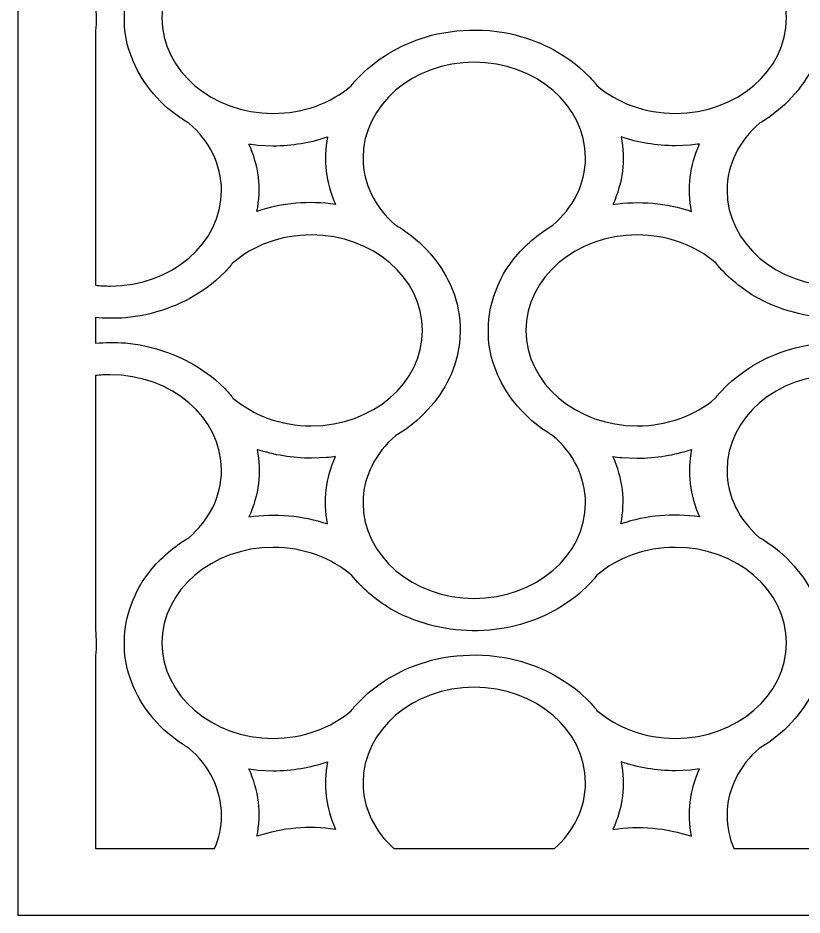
# Model space of a CAD drawing. Header units: centimetres. Extents: x -23.52 to -15.08, y -9 to -4.11.
# Drawn here: x -23.517 to -21.38, y -9 to -6.555 of the extents above; entities that cross this region are included whole.
import ezdxf

# ---------------------------------------------------------------- set-up
doc = ezdxf.new("R2010")
doc.units = ezdxf.units.CM
doc.header["$MEASUREMENT"] = 0
doc.layers.add('layer 1', color=7, linetype='Continuous')

msp = doc.modelspace()

# ---------------------------------------------------------------- linework, layer by layer
at = {"layer": 'layer 1', "color": 250}
for points, knots in [([(-15.07754, -4.1107), (-15.07754, -4.1107), (-15.07754, -9.00021), (-15.07754, -9.00021), (-15.07754, -9.00021), (-15.07754, -9.00021), (-23.51665, -9.00021), (-23.51665, -9.00021), (-23.51665, -9.00021), (-23.51665, -9.00021), (-23.51665, -4.1107), (-23.51665, -4.1107), (-23.51665, -4.1107), (-23.51665, -4.1107), (-15.07754, -4.1107), (-15.07754, -4.1107)], [0, 0, 0, 0, 0.2, 0.2, 0.2, 0.2, 0.4, 0.4, 0.4, 0.4, 0.6, 0.6, 0.6, 0.6, 1, 1, 1, 1]), ([(-23.30567, -6.5942), (-23.30567, -6.5942), (-23.30509, -6.59096), (-23.30509, -6.59096), (-23.30509, -6.59096), (-23.30291, -6.5664), (-23.30304, -6.54356), (-23.30567, -6.52065), (-23.30567, -6.52065), (-23.30567, -6.52065), (-23.30567, -5.82721), (-23.30567, -5.82721), (-23.30567, -5.82721), (-23.2924, -5.82567), (-23.27885, -5.82486), (-23.2651, -5.82486), (-23.2651, -5.82486), (-23.09814, -5.82486), (-22.96195, -5.94176), (-22.96195, -6.08508), (-22.96195, -6.08508), (-22.96195, -6.15678), (-22.99609, -6.22189), (-23.05107, -6.26903), (-23.05107, -6.26903), (-23.09203, -6.29329), (-23.12637, -6.32301), (-23.15763, -6.36063), (-23.15763, -6.36063), (-23.15763, -6.36063), (-23.17798, -6.38934), (-23.17798, -6.38934), (-23.17798, -6.38934), (-23.21725, -6.45499), (-23.23163, -6.51742), (-23.22511, -6.59098), (-23.22511, -6.59098), (-23.22511, -6.59098), (-23.21892, -6.62558), (-23.21892, -6.62558), (-23.21892, -6.62558), (-23.20005, -6.69541), (-23.16565, -6.74999), (-23.10809, -6.80179), (-23.10809, -6.80179), (-23.10809, -6.80179), (-23.0793, -6.82426), (-23.0793, -6.82426), (-23.0793, -6.82426), (-23.06977, -6.83069), (-23.06023, -6.83672), (-23.05061, -6.84232), (-23.05061, -6.84232), (-22.99589, -6.88943), (-22.96195, -6.95433), (-22.96195, -7.02584), (-22.96195, -7.02584), (-22.96195, -7.16915), (-23.09814, -7.28605), (-23.2651, -7.28605), (-23.2651, -7.28605), (-23.27885, -7.28605), (-23.2924, -7.28524), (-23.30567, -7.2837), (-23.30567, -7.2837), (-23.30567, -7.2837), (-23.30567, -6.5942), (-23.30567, -6.5942)], [0, 0, 0, 0, 0.0555556, 0.0555556, 0.0555556, 0.0555556, 0.1111111, 0.1111111, 0.1111111, 0.1111111, 0.1666667, 0.1666667, 0.1666667, 0.1666667, 0.2222222, 0.2222222, 0.2222222, 0.2222222, 0.2777778, 0.2777778, 0.2777778, 0.2777778, 0.3333333, 0.3333333, 0.3333333, 0.3333333, 0.3888889, 0.3888889, 0.3888889, 0.3888889, 0.4444444, 0.4444444, 0.4444444, 0.4444444, 0.5, 0.5, 0.5, 0.5, 0.5555556, 0.5555556, 0.5555556, 0.5555556, 0.6111111, 0.6111111, 0.6111111, 0.6111111, 0.6666667, 0.6666667, 0.6666667, 0.6666667, 0.7222222, 0.7222222, 0.7222222, 0.7222222, 0.7777778, 0.7777778, 0.7777778, 0.7777778, 0.8333333, 0.8333333, 0.8333333, 0.8333333, 0.8888889, 0.8888889, 0.8888889, 0.8888889, 1, 1, 1, 1]), ([(-21.58425, -7.02584), (-21.58425, -6.95439), (-21.55041, -6.88953), (-21.49577, -6.84243), (-21.49577, -6.84243), (-21.48609, -6.83679), (-21.47646, -6.83072), (-21.46687, -6.82425), (-21.46687, -6.82425), (-21.46687, -6.82425), (-21.4381, -6.80178), (-21.4381, -6.80178), (-21.4381, -6.80178), (-21.38052, -6.75001), (-21.34608, -6.69537), (-21.32728, -6.62557), (-21.32728, -6.62557), (-21.32728, -6.62557), (-21.32109, -6.59096), (-21.32109, -6.59096), (-21.32109, -6.59096), (-21.31727, -6.54807), (-21.32051, -6.51042), (-21.33183, -6.46847), (-21.33183, -6.46847), (-21.35462, -6.39985), (-21.39198, -6.34688), (-21.45217, -6.29762), (-21.45217, -6.29762), (-21.45217, -6.29762), (-21.4822, -6.27633), (-21.4822, -6.27633), (-21.4822, -6.27633), (-21.48697, -6.27341), (-21.49174, -6.27061), (-21.4965, -6.26789), (-21.4965, -6.26789), (-21.55071, -6.22084), (-21.58425, -6.15621), (-21.58425, -6.08508), (-21.58425, -6.08508), (-21.58425, -5.94176), (-21.44807, -5.82486), (-21.28109, -5.82486), (-21.28109, -5.82486), (-21.11413, -5.82486), (-20.97795, -5.94176), (-20.97795, -6.08508), (-20.97795, -6.08508), (-20.97795, -6.15678), (-21.01208, -6.22189), (-21.06706, -6.26903), (-21.06706, -6.26903), (-21.10802, -6.29329), (-21.14236, -6.32301), (-21.17363, -6.36063), (-21.17363, -6.36063), (-21.17363, -6.36063), (-21.19397, -6.38934), (-21.19397, -6.38934), (-21.19397, -6.38934), (-21.23324, -6.45499), (-21.24763, -6.51742), (-21.2411, -6.59098), (-21.2411, -6.59098), (-21.2411, -6.59098), (-21.23492, -6.62558), (-21.23492, -6.62558), (-21.23492, -6.62558), (-21.21605, -6.69541), (-21.18164, -6.74999), (-21.12408, -6.80179), (-21.12408, -6.80179), (-21.12408, -6.80179), (-21.09529, -6.82426), (-21.09529, -6.82426), (-21.09529, -6.82426), (-21.08576, -6.83069), (-21.07622, -6.83672), (-21.0666, -6.84232), (-21.0666, -6.84232), (-21.01188, -6.88943), (-20.97795, -6.95433), (-20.97795, -7.02584), (-20.97795, -7.02584), (-20.97795, -7.16915), (-21.11413, -7.28605), (-21.28109, -7.28605), (-21.28109, -7.28605), (-21.44807, -7.28605), (-21.58425, -7.16915), (-21.58425, -7.02584)], [0, 0, 0, 0, 0.0416667, 0.0416667, 0.0416667, 0.0416667, 0.0833333, 0.0833333, 0.0833333, 0.0833333, 0.125, 0.125, 0.125, 0.125, 0.1666667, 0.1666667, 0.1666667, 0.1666667, 0.2083333, 0.2083333, 0.2083333, 0.2083333, 0.25, 0.25, 0.25, 0.25, 0.2916667, 0.2916667, 0.2916667, 0.2916667, 0.3333333, 0.3333333, 0.3333333, 0.3333333, 0.375, 0.375, 0.375, 0.375, 0.4166667, 0.4166667, 0.4166667, 0.4166667, 0.4583333, 0.4583333, 0.4583333, 0.4583333, 0.5, 0.5, 0.5, 0.5, 0.5416667, 0.5416667, 0.5416667, 0.5416667, 0.5833333, 0.5833333, 0.5833333, 0.5833333, 0.625, 0.625, 0.625, 0.625, 0.6666667, 0.6666667, 0.6666667, 0.6666667, 0.7083333, 0.7083333, 0.7083333, 0.7083333, 0.75, 0.75, 0.75, 0.75, 0.7916667, 0.7916667, 0.7916667, 0.7916667, 0.8333333, 0.8333333, 0.8333333, 0.8333333, 0.875, 0.875, 0.875, 0.875, 0.9166667, 0.9166667, 0.9166667, 0.9166667, 1, 1, 1, 1]), ([(-21.72509, -6.81567), (-21.80834, -6.81567), (-21.8839, -6.78662), (-21.93877, -6.73972), (-21.93877, -6.73972), (-21.94534, -6.73141), (-21.95241, -6.72315), (-21.95996, -6.71491), (-21.95996, -6.71491), (-21.95996, -6.71491), (-21.98613, -6.69022), (-21.98613, -6.69022), (-21.98613, -6.69022), (-22.04644, -6.64079), (-22.1101, -6.61123), (-22.19141, -6.59509), (-22.19141, -6.59509), (-22.19141, -6.59509), (-22.23174, -6.58978), (-22.23174, -6.58978), (-22.23174, -6.58978), (-22.28171, -6.5865), (-22.32557, -6.58928), (-22.37444, -6.599), (-22.37444, -6.599), (-22.45439, -6.61856), (-22.51609, -6.65063), (-22.57349, -6.70229), (-22.57349, -6.70229), (-22.57349, -6.70229), (-22.59829, -6.72807), (-22.59829, -6.72807), (-22.59829, -6.72807), (-22.60169, -6.73217), (-22.60496, -6.73626), (-22.60812, -6.74034), (-22.60812, -6.74034), (-22.66294, -6.78688), (-22.73823, -6.81567), (-22.8211, -6.81567), (-22.8211, -6.81567), (-22.98808, -6.81567), (-23.12426, -6.69877), (-23.12426, -6.55545), (-23.12426, -6.55545), (-23.12426, -6.41214), (-22.98808, -6.29524), (-22.8211, -6.29524), (-22.8211, -6.29524), (-22.73757, -6.29524), (-22.66172, -6.32454), (-22.6068, -6.37173), (-22.6068, -6.37173), (-22.57853, -6.40689), (-22.5439, -6.43637), (-22.50007, -6.4632), (-22.50007, -6.4632), (-22.50007, -6.4632), (-22.46663, -6.48067), (-22.46663, -6.48067), (-22.46663, -6.48067), (-22.39014, -6.51438), (-22.31741, -6.52672), (-22.23172, -6.52112), (-22.23172, -6.52112), (-22.23172, -6.52112), (-22.19141, -6.51581), (-22.19141, -6.51581), (-22.19141, -6.51581), (-22.11005, -6.49961), (-22.04646, -6.47008), (-21.98612, -6.42068), (-21.98612, -6.42068), (-21.98612, -6.42068), (-21.95994, -6.39597), (-21.95994, -6.39597), (-21.95994, -6.39597), (-21.95244, -6.38778), (-21.94542, -6.3796), (-21.93889, -6.37134), (-21.93889, -6.37134), (-21.88401, -6.32437), (-21.8084, -6.29524), (-21.72509, -6.29524), (-21.72509, -6.29524), (-21.55813, -6.29524), (-21.42194, -6.41214), (-21.42194, -6.55545), (-21.42194, -6.55545), (-21.42194, -6.69877), (-21.55813, -6.81567), (-21.72509, -6.81567)], [0, 0, 0, 0, 0.0416667, 0.0416667, 0.0416667, 0.0416667, 0.0833333, 0.0833333, 0.0833333, 0.0833333, 0.125, 0.125, 0.125, 0.125, 0.1666667, 0.1666667, 0.1666667, 0.1666667, 0.2083333, 0.2083333, 0.2083333, 0.2083333, 0.25, 0.25, 0.25, 0.25, 0.2916667, 0.2916667, 0.2916667, 0.2916667, 0.3333333, 0.3333333, 0.3333333, 0.3333333, 0.375, 0.375, 0.375, 0.375, 0.4166667, 0.4166667, 0.4166667, 0.4166667, 0.4583333, 0.4583333, 0.4583333, 0.4583333, 0.5, 0.5, 0.5, 0.5, 0.5416667, 0.5416667, 0.5416667, 0.5416667, 0.5833333, 0.5833333, 0.5833333, 0.5833333, 0.625, 0.625, 0.625, 0.625, 0.6666667, 0.6666667, 0.6666667, 0.6666667, 0.7083333, 0.7083333, 0.7083333, 0.7083333, 0.75, 0.75, 0.75, 0.75, 0.7916667, 0.7916667, 0.7916667, 0.7916667, 0.8333333, 0.8333333, 0.8333333, 0.8333333, 0.875, 0.875, 0.875, 0.875, 0.9166667, 0.9166667, 0.9166667, 0.9166667, 1, 1, 1, 1]), ([(-22.57624, -7.87733), (-22.57624, -7.80587), (-22.5424, -7.74101), (-22.48776, -7.69391), (-22.48776, -7.69391), (-22.47808, -7.68828), (-22.46846, -7.68221), (-22.45886, -7.67573), (-22.45886, -7.67573), (-22.45886, -7.67573), (-22.43009, -7.65326), (-22.43009, -7.65326), (-22.43009, -7.65326), (-22.37251, -7.6015), (-22.33807, -7.54685), (-22.31927, -7.47706), (-22.31927, -7.47706), (-22.31927, -7.47706), (-22.31308, -7.44244), (-22.31308, -7.44244), (-22.31308, -7.44244), (-22.30926, -7.39955), (-22.3125, -7.36191), (-22.32382, -7.31996), (-22.32382, -7.31996), (-22.34661, -7.25133), (-22.38397, -7.19837), (-22.44416, -7.1491), (-22.44416, -7.1491), (-22.44416, -7.1491), (-22.47419, -7.12782), (-22.47419, -7.12782), (-22.47419, -7.12782), (-22.47897, -7.1249), (-22.48373, -7.12209), (-22.48849, -7.11938), (-22.48849, -7.11938), (-22.54271, -7.07233), (-22.57624, -7.0077), (-22.57624, -6.93656), (-22.57624, -6.93656), (-22.57624, -6.79324), (-22.44006, -6.67635), (-22.27309, -6.67635), (-22.27309, -6.67635), (-22.10613, -6.67635), (-21.96994, -6.79324), (-21.96994, -6.93656), (-21.96994, -6.93656), (-21.96994, -7.00827), (-22.00407, -7.07337), (-22.05905, -7.12051), (-22.05905, -7.12051), (-22.10001, -7.14478), (-22.13436, -7.1745), (-22.16562, -7.21212), (-22.16562, -7.21212), (-22.16562, -7.21212), (-22.18596, -7.24083), (-22.18596, -7.24083), (-22.18596, -7.24083), (-22.22524, -7.30648), (-22.23962, -7.36891), (-22.23309, -7.44246), (-22.23309, -7.44246), (-22.23309, -7.44246), (-22.22691, -7.47706), (-22.22691, -7.47706), (-22.22691, -7.47706), (-22.20804, -7.54689), (-22.17363, -7.60148), (-22.11607, -7.65327), (-22.11607, -7.65327), (-22.11607, -7.65327), (-22.08729, -7.67574), (-22.08729, -7.67574), (-22.08729, -7.67574), (-22.07775, -7.68218), (-22.06821, -7.68821), (-22.05859, -7.69381), (-22.05859, -7.69381), (-22.00388, -7.74092), (-21.96994, -7.80582), (-21.96994, -7.87733), (-21.96994, -7.87733), (-21.96994, -8.02064), (-22.10613, -8.13753), (-22.27309, -8.13753), (-22.27309, -8.13753), (-22.44006, -8.13753), (-22.57624, -8.02064), (-22.57624, -7.87733)], [0, 0, 0, 0, 0.0416667, 0.0416667, 0.0416667, 0.0416667, 0.0833333, 0.0833333, 0.0833333, 0.0833333, 0.125, 0.125, 0.125, 0.125, 0.1666667, 0.1666667, 0.1666667, 0.1666667, 0.2083333, 0.2083333, 0.2083333, 0.2083333, 0.25, 0.25, 0.25, 0.25, 0.2916667, 0.2916667, 0.2916667, 0.2916667, 0.3333333, 0.3333333, 0.3333333, 0.3333333, 0.375, 0.375, 0.375, 0.375, 0.4166667, 0.4166667, 0.4166667, 0.4166667, 0.4583333, 0.4583333, 0.4583333, 0.4583333, 0.5, 0.5, 0.5, 0.5, 0.5416667, 0.5416667, 0.5416667, 0.5416667, 0.5833333, 0.5833333, 0.5833333, 0.5833333, 0.625, 0.625, 0.625, 0.625, 0.6666667, 0.6666667, 0.6666667, 0.6666667, 0.7083333, 0.7083333, 0.7083333, 0.7083333, 0.75, 0.75, 0.75, 0.75, 0.7916667, 0.7916667, 0.7916667, 0.7916667, 0.8333333, 0.8333333, 0.8333333, 0.8333333, 0.875, 0.875, 0.875, 0.875, 0.9166667, 0.9166667, 0.9166667, 0.9166667, 1, 1, 1, 1]), ([(-22.88724, -6.89898), (-22.86016, -6.95784), (-22.85301, -7.01981), (-22.86522, -7.08269), (-22.86522, -7.08269), (-22.79607, -7.05931), (-22.72406, -7.05317), (-22.65094, -7.06364), (-22.65094, -7.06364), (-22.67812, -7.0045), (-22.68527, -6.94255), (-22.67306, -6.8797), (-22.67306, -6.8797), (-22.71939, -6.89533), (-22.76909, -6.90345), (-22.82182, -6.90397), (-22.82182, -6.90397), (-22.82182, -6.90397), (-22.86251, -6.9022), (-22.86251, -6.9022), (-22.86251, -6.9022), (-22.87092, -6.90128), (-22.87914, -6.9002), (-22.88724, -6.89898)], [0, 0, 0, 0, 0.1428571, 0.1428571, 0.1428571, 0.1428571, 0.2857143, 0.2857143, 0.2857143, 0.2857143, 0.4285714, 0.4285714, 0.4285714, 0.4285714, 0.5714286, 0.5714286, 0.5714286, 0.5714286, 0.7142857, 0.7142857, 0.7142857, 0.7142857, 1, 1, 1, 1]), ([(-21.65898, -6.89898), (-21.68605, -6.95784), (-21.6932, -7.01981), (-21.68099, -7.08269), (-21.68099, -7.08269), (-21.75014, -7.05931), (-21.82216, -7.05317), (-21.89527, -7.06364), (-21.89527, -7.06364), (-21.86809, -7.0045), (-21.86094, -6.94255), (-21.87316, -6.8797), (-21.87316, -6.8797), (-21.82682, -6.89533), (-21.77712, -6.90345), (-21.72439, -6.90397), (-21.72439, -6.90397), (-21.72439, -6.90397), (-21.68371, -6.9022), (-21.68371, -6.9022), (-21.68371, -6.9022), (-21.6753, -6.90128), (-21.66707, -6.9002), (-21.65898, -6.89898)], [0, 0, 0, 0, 0.1428571, 0.1428571, 0.1428571, 0.1428571, 0.2857143, 0.2857143, 0.2857143, 0.2857143, 0.4285714, 0.4285714, 0.4285714, 0.4285714, 0.5714286, 0.5714286, 0.5714286, 0.5714286, 0.7142857, 0.7142857, 0.7142857, 0.7142857, 1, 1, 1, 1]), ([(-22.71711, -7.66715), (-22.80035, -7.66715), (-22.87592, -7.6381), (-22.93079, -7.5912), (-22.93079, -7.5912), (-22.93735, -7.58289), (-22.94442, -7.57463), (-22.95197, -7.56639), (-22.95197, -7.56639), (-22.95197, -7.56639), (-22.97815, -7.5417), (-22.97815, -7.5417), (-22.97815, -7.5417), (-23.03846, -7.49228), (-23.10212, -7.46271), (-23.18343, -7.44658), (-23.18343, -7.44658), (-23.18343, -7.44658), (-23.22376, -7.44126), (-23.22376, -7.44126), (-23.22376, -7.44126), (-23.25237, -7.43938), (-23.27898, -7.4395), (-23.30567, -7.44176), (-23.30567, -7.44176), (-23.30567, -7.44176), (-23.30567, -7.3721), (-23.30567, -7.3721), (-23.30567, -7.3721), (-23.27938, -7.37435), (-23.25228, -7.37447), (-23.22373, -7.37261), (-23.22373, -7.37261), (-23.22373, -7.37261), (-23.18342, -7.3673), (-23.18342, -7.3673), (-23.18342, -7.3673), (-23.10207, -7.3511), (-23.03847, -7.32157), (-22.97814, -7.27216), (-22.97814, -7.27216), (-22.97814, -7.27216), (-22.95196, -7.24745), (-22.95196, -7.24745), (-22.95196, -7.24745), (-22.94446, -7.23927), (-22.93744, -7.23108), (-22.93091, -7.22282), (-22.93091, -7.22282), (-22.87603, -7.17586), (-22.80041, -7.14673), (-22.71711, -7.14673), (-22.71711, -7.14673), (-22.55015, -7.14673), (-22.41396, -7.26363), (-22.41396, -7.40694), (-22.41396, -7.40694), (-22.41396, -7.55025), (-22.55015, -7.66715), (-22.71711, -7.66715)], [0, 0, 0, 0, 0.0625, 0.0625, 0.0625, 0.0625, 0.125, 0.125, 0.125, 0.125, 0.1875, 0.1875, 0.1875, 0.1875, 0.25, 0.25, 0.25, 0.25, 0.3125, 0.3125, 0.3125, 0.3125, 0.375, 0.375, 0.375, 0.375, 0.4375, 0.4375, 0.4375, 0.4375, 0.5, 0.5, 0.5, 0.5, 0.5625, 0.5625, 0.5625, 0.5625, 0.625, 0.625, 0.625, 0.625, 0.6875, 0.6875, 0.6875, 0.6875, 0.75, 0.75, 0.75, 0.75, 0.8125, 0.8125, 0.8125, 0.8125, 0.875, 0.875, 0.875, 0.875, 1, 1, 1, 1]), ([(-20.7331, -7.66715), (-20.81634, -7.66715), (-20.89191, -7.6381), (-20.94678, -7.5912), (-20.94678, -7.5912), (-20.95334, -7.58289), (-20.96041, -7.57463), (-20.96796, -7.56639), (-20.96796, -7.56639), (-20.96796, -7.56639), (-20.99414, -7.5417), (-20.99414, -7.5417), (-20.99414, -7.5417), (-21.05445, -7.49228), (-21.11811, -7.46271), (-21.19942, -7.44658), (-21.19942, -7.44658), (-21.19942, -7.44658), (-21.23975, -7.44126), (-21.23975, -7.44126), (-21.23975, -7.44126), (-21.28972, -7.43798), (-21.33357, -7.44077), (-21.38245, -7.45049), (-21.38245, -7.45049), (-21.4624, -7.47004), (-21.5241, -7.50211), (-21.5815, -7.55378), (-21.5815, -7.55378), (-21.5815, -7.55378), (-21.60629, -7.57955), (-21.60629, -7.57955), (-21.60629, -7.57955), (-21.6097, -7.58365), (-21.61297, -7.58774), (-21.61613, -7.59183), (-21.61613, -7.59183), (-21.67094, -7.63836), (-21.74624, -7.66715), (-21.82911, -7.66715), (-21.82911, -7.66715), (-21.99608, -7.66715), (-22.13227, -7.55025), (-22.13227, -7.40694), (-22.13227, -7.40694), (-22.13227, -7.26363), (-21.99608, -7.14673), (-21.82911, -7.14673), (-21.82911, -7.14673), (-21.74558, -7.14673), (-21.66973, -7.17603), (-21.61481, -7.22322), (-21.61481, -7.22322), (-21.58654, -7.25838), (-21.55191, -7.28786), (-21.50808, -7.31469), (-21.50808, -7.31469), (-21.50808, -7.31469), (-21.47464, -7.33215), (-21.47464, -7.33215), (-21.47464, -7.33215), (-21.39815, -7.36586), (-21.32542, -7.37821), (-21.23973, -7.37261), (-21.23973, -7.37261), (-21.23973, -7.37261), (-21.19942, -7.3673), (-21.19942, -7.3673), (-21.19942, -7.3673), (-21.11806, -7.3511), (-21.05447, -7.32157), (-20.99413, -7.27216), (-20.99413, -7.27216), (-20.99413, -7.27216), (-20.96795, -7.24745), (-20.96795, -7.24745), (-20.96795, -7.24745), (-20.96045, -7.23927), (-20.95343, -7.23108), (-20.9469, -7.22282), (-20.9469, -7.22282), (-20.89202, -7.17586), (-20.81641, -7.14673), (-20.7331, -7.14673), (-20.7331, -7.14673), (-20.56614, -7.14673), (-20.42995, -7.26363), (-20.42995, -7.40694), (-20.42995, -7.40694), (-20.42995, -7.55025), (-20.56614, -7.66715), (-20.7331, -7.66715)], [0, 0, 0, 0, 0.0416667, 0.0416667, 0.0416667, 0.0416667, 0.0833333, 0.0833333, 0.0833333, 0.0833333, 0.125, 0.125, 0.125, 0.125, 0.1666667, 0.1666667, 0.1666667, 0.1666667, 0.2083333, 0.2083333, 0.2083333, 0.2083333, 0.25, 0.25, 0.25, 0.25, 0.2916667, 0.2916667, 0.2916667, 0.2916667, 0.3333333, 0.3333333, 0.3333333, 0.3333333, 0.375, 0.375, 0.375, 0.375, 0.4166667, 0.4166667, 0.4166667, 0.4166667, 0.4583333, 0.4583333, 0.4583333, 0.4583333, 0.5, 0.5, 0.5, 0.5, 0.5416667, 0.5416667, 0.5416667, 0.5416667, 0.5833333, 0.5833333, 0.5833333, 0.5833333, 0.625, 0.625, 0.625, 0.625, 0.6666667, 0.6666667, 0.6666667, 0.6666667, 0.7083333, 0.7083333, 0.7083333, 0.7083333, 0.75, 0.75, 0.75, 0.75, 0.7916667, 0.7916667, 0.7916667, 0.7916667, 0.8333333, 0.8333333, 0.8333333, 0.8333333, 0.875, 0.875, 0.875, 0.875, 0.9166667, 0.9166667, 0.9166667, 0.9166667, 1, 1, 1, 1]), ([(-23.30567, -8.29717), (-23.30567, -8.29717), (-23.30509, -8.29393), (-23.30509, -8.29393), (-23.30509, -8.29393), (-23.30291, -8.26937), (-23.30304, -8.24653), (-23.30567, -8.22362), (-23.30567, -8.22362), (-23.30567, -8.22362), (-23.30567, -7.53018), (-23.30567, -7.53018), (-23.30567, -7.53018), (-23.2924, -7.52864), (-23.27885, -7.52783), (-23.2651, -7.52783), (-23.2651, -7.52783), (-23.09814, -7.52783), (-22.96195, -7.64473), (-22.96195, -7.78805), (-22.96195, -7.78805), (-22.96195, -7.85975), (-22.99609, -7.92486), (-23.05107, -7.972), (-23.05107, -7.972), (-23.09203, -7.99627), (-23.12637, -8.02598), (-23.15763, -8.06361), (-23.15763, -8.06361), (-23.15763, -8.06361), (-23.17798, -8.09231), (-23.17798, -8.09231), (-23.17798, -8.09231), (-23.21725, -8.15797), (-23.23163, -8.22039), (-23.22511, -8.29395), (-23.22511, -8.29395), (-23.22511, -8.29395), (-23.21892, -8.32855), (-23.21892, -8.32855), (-23.21892, -8.32855), (-23.20005, -8.39838), (-23.16565, -8.45297), (-23.10809, -8.50476), (-23.10809, -8.50476), (-23.10809, -8.50476), (-23.0793, -8.52723), (-23.0793, -8.52723), (-23.0793, -8.52723), (-23.06977, -8.53366), (-23.06023, -8.53969), (-23.05061, -8.54529), (-23.05061, -8.54529), (-22.99589, -8.5924), (-22.96195, -8.65731), (-22.96195, -8.72881), (-22.96195, -8.72881), (-22.96195, -8.76054), (-22.96864, -8.79096), (-22.98084, -8.81911), (-22.98084, -8.81911), (-22.98084, -8.81911), (-23.30567, -8.81911), (-23.30567, -8.81911), (-23.30567, -8.81911), (-23.30567, -8.81911), (-23.30567, -8.29717), (-23.30567, -8.29717)], [0, 0, 0, 0, 0.0555556, 0.0555556, 0.0555556, 0.0555556, 0.1111111, 0.1111111, 0.1111111, 0.1111111, 0.1666667, 0.1666667, 0.1666667, 0.1666667, 0.2222222, 0.2222222, 0.2222222, 0.2222222, 0.2777778, 0.2777778, 0.2777778, 0.2777778, 0.3333333, 0.3333333, 0.3333333, 0.3333333, 0.3888889, 0.3888889, 0.3888889, 0.3888889, 0.4444444, 0.4444444, 0.4444444, 0.4444444, 0.5, 0.5, 0.5, 0.5, 0.5555556, 0.5555556, 0.5555556, 0.5555556, 0.6111111, 0.6111111, 0.6111111, 0.6111111, 0.6666667, 0.6666667, 0.6666667, 0.6666667, 0.7222222, 0.7222222, 0.7222222, 0.7222222, 0.7777778, 0.7777778, 0.7777778, 0.7777778, 0.8333333, 0.8333333, 0.8333333, 0.8333333, 0.8888889, 0.8888889, 0.8888889, 0.8888889, 1, 1, 1, 1]), ([(-21.58425, -8.72881), (-21.58425, -8.65736), (-21.55041, -8.5925), (-21.49577, -8.5454), (-21.49577, -8.5454), (-21.48609, -8.53977), (-21.47646, -8.5337), (-21.46687, -8.52722), (-21.46687, -8.52722), (-21.46687, -8.52722), (-21.4381, -8.50475), (-21.4381, -8.50475), (-21.4381, -8.50475), (-21.38052, -8.45298), (-21.34608, -8.39834), (-21.32728, -8.32854), (-21.32728, -8.32854), (-21.32728, -8.32854), (-21.32109, -8.29393), (-21.32109, -8.29393), (-21.32109, -8.29393), (-21.31727, -8.25104), (-21.32051, -8.21339), (-21.33183, -8.17144), (-21.33183, -8.17144), (-21.35462, -8.10282), (-21.39198, -8.04986), (-21.45217, -8.00059), (-21.45217, -8.00059), (-21.45217, -8.00059), (-21.4822, -7.97931), (-21.4822, -7.97931), (-21.4822, -7.97931), (-21.48697, -7.97638), (-21.49174, -7.97358), (-21.4965, -7.97087), (-21.4965, -7.97087), (-21.55071, -7.92381), (-21.58425, -7.85918), (-21.58425, -7.78805), (-21.58425, -7.78805), (-21.58425, -7.64473), (-21.44807, -7.52783), (-21.28109, -7.52783), (-21.28109, -7.52783), (-21.11413, -7.52783), (-20.97795, -7.64473), (-20.97795, -7.78805), (-20.97795, -7.78805), (-20.97795, -7.85975), (-21.01208, -7.92486), (-21.06706, -7.972), (-21.06706, -7.972), (-21.10802, -7.99627), (-21.14236, -8.02598), (-21.17363, -8.06361), (-21.17363, -8.06361), (-21.17363, -8.06361), (-21.19397, -8.09231), (-21.19397, -8.09231), (-21.19397, -8.09231), (-21.23324, -8.15797), (-21.24763, -8.22039), (-21.2411, -8.29395), (-21.2411, -8.29395), (-21.2411, -8.29395), (-21.23492, -8.32855), (-21.23492, -8.32855), (-21.23492, -8.32855), (-21.21605, -8.39838), (-21.18164, -8.45297), (-21.12408, -8.50476), (-21.12408, -8.50476), (-21.12408, -8.50476), (-21.09529, -8.52723), (-21.09529, -8.52723), (-21.09529, -8.52723), (-21.08576, -8.53366), (-21.07622, -8.53969), (-21.0666, -8.54529), (-21.0666, -8.54529), (-21.01188, -8.5924), (-20.97795, -8.65731), (-20.97795, -8.72881), (-20.97795, -8.72881), (-20.97795, -8.76054), (-20.98463, -8.79096), (-20.99684, -8.81911), (-20.99684, -8.81911), (-20.99684, -8.81911), (-21.56537, -8.81911), (-21.56537, -8.81911), (-21.56537, -8.81911), (-21.57757, -8.79096), (-21.58425, -8.76054), (-21.58425, -8.72881)], [0, 0, 0, 0, 0.04, 0.04, 0.04, 0.04, 0.08, 0.08, 0.08, 0.08, 0.12, 0.12, 0.12, 0.12, 0.16, 0.16, 0.16, 0.16, 0.2, 0.2, 0.2, 0.2, 0.24, 0.24, 0.24, 0.24, 0.28, 0.28, 0.28, 0.28, 0.32, 0.32, 0.32, 0.32, 0.36, 0.36, 0.36, 0.36, 0.4, 0.4, 0.4, 0.4, 0.44, 0.44, 0.44, 0.44, 0.48, 0.48, 0.48, 0.48, 0.52, 0.52, 0.52, 0.52, 0.56, 0.56, 0.56, 0.56, 0.6, 0.6, 0.6, 0.6, 0.64, 0.64, 0.64, 0.64, 0.68, 0.68, 0.68, 0.68, 0.72, 0.72, 0.72, 0.72, 0.76, 0.76, 0.76, 0.76, 0.8, 0.8, 0.8, 0.8, 0.84, 0.84, 0.84, 0.84, 0.88, 0.88, 0.88, 0.88, 0.92, 0.92, 0.92, 0.92, 1, 1, 1, 1]), ([(-22.65095, -7.75046), (-22.67803, -7.80933), (-22.68518, -7.87129), (-22.67297, -7.93418), (-22.67297, -7.93418), (-22.74212, -7.9108), (-22.81414, -7.90465), (-22.88725, -7.91513), (-22.88725, -7.91513), (-22.86007, -7.85599), (-22.85292, -7.79404), (-22.86513, -7.73119), (-22.86513, -7.73119), (-22.8188, -7.74682), (-22.7691, -7.75493), (-22.71637, -7.75546), (-22.71637, -7.75546), (-22.71637, -7.75546), (-22.67569, -7.75368), (-22.67569, -7.75368), (-22.67569, -7.75368), (-22.66728, -7.75276), (-22.65905, -7.75169), (-22.65095, -7.75046)], [0, 0, 0, 0, 0.1428571, 0.1428571, 0.1428571, 0.1428571, 0.2857143, 0.2857143, 0.2857143, 0.2857143, 0.4285714, 0.4285714, 0.4285714, 0.4285714, 0.5714286, 0.5714286, 0.5714286, 0.5714286, 0.7142857, 0.7142857, 0.7142857, 0.7142857, 1, 1, 1, 1]), ([(-21.89526, -7.75046), (-21.86818, -7.80933), (-21.86103, -7.87129), (-21.87324, -7.93418), (-21.87324, -7.93418), (-21.80409, -7.9108), (-21.73208, -7.90465), (-21.65896, -7.91513), (-21.65896, -7.91513), (-21.68614, -7.85599), (-21.69329, -7.79404), (-21.68108, -7.73119), (-21.68108, -7.73119), (-21.72741, -7.74682), (-21.77711, -7.75493), (-21.82984, -7.75546), (-21.82984, -7.75546), (-21.82984, -7.75546), (-21.87053, -7.75368), (-21.87053, -7.75368), (-21.87053, -7.75368), (-21.87894, -7.75276), (-21.88716, -7.75169), (-21.89526, -7.75046)], [0, 0, 0, 0, 0.1428571, 0.1428571, 0.1428571, 0.1428571, 0.2857143, 0.2857143, 0.2857143, 0.2857143, 0.4285714, 0.4285714, 0.4285714, 0.4285714, 0.5714286, 0.5714286, 0.5714286, 0.5714286, 0.7142857, 0.7142857, 0.7142857, 0.7142857, 1, 1, 1, 1]), ([(-21.72509, -8.51864), (-21.80834, -8.51864), (-21.8839, -8.48959), (-21.93877, -8.44269), (-21.93877, -8.44269), (-21.94534, -8.43438), (-21.95241, -8.42612), (-21.95996, -8.41788), (-21.95996, -8.41788), (-21.95996, -8.41788), (-21.98613, -8.39319), (-21.98613, -8.39319), (-21.98613, -8.39319), (-22.04644, -8.34377), (-22.1101, -8.3142), (-22.19141, -8.29806), (-22.19141, -8.29806), (-22.19141, -8.29806), (-22.23174, -8.29275), (-22.23174, -8.29275), (-22.23174, -8.29275), (-22.28171, -8.28947), (-22.32557, -8.29225), (-22.37444, -8.30197), (-22.37444, -8.30197), (-22.45439, -8.32153), (-22.51609, -8.3536), (-22.57349, -8.40526), (-22.57349, -8.40526), (-22.57349, -8.40526), (-22.59829, -8.43104), (-22.59829, -8.43104), (-22.59829, -8.43104), (-22.60169, -8.43514), (-22.60496, -8.43923), (-22.60812, -8.44331), (-22.60812, -8.44331), (-22.66294, -8.48985), (-22.73823, -8.51864), (-22.8211, -8.51864), (-22.8211, -8.51864), (-22.98808, -8.51864), (-23.12426, -8.40174), (-23.12426, -8.25842), (-23.12426, -8.25842), (-23.12426, -8.11511), (-22.98808, -7.99821), (-22.8211, -7.99821), (-22.8211, -7.99821), (-22.73757, -7.99821), (-22.66172, -8.02751), (-22.6068, -8.0747), (-22.6068, -8.0747), (-22.57853, -8.10986), (-22.5439, -8.13934), (-22.50007, -8.16618), (-22.50007, -8.16618), (-22.50007, -8.16618), (-22.46663, -8.18364), (-22.46663, -8.18364), (-22.46663, -8.18364), (-22.39014, -8.21735), (-22.31741, -8.2297), (-22.23172, -8.22409), (-22.23172, -8.22409), (-22.23172, -8.22409), (-22.19141, -8.21878), (-22.19141, -8.21878), (-22.19141, -8.21878), (-22.11005, -8.20259), (-22.04646, -8.17306), (-21.98612, -8.12365), (-21.98612, -8.12365), (-21.98612, -8.12365), (-21.95994, -8.09894), (-21.95994, -8.09894), (-21.95994, -8.09894), (-21.95244, -8.09076), (-21.94542, -8.08257), (-21.93889, -8.07431), (-21.93889, -8.07431), (-21.88401, -8.02735), (-21.8084, -7.99821), (-21.72509, -7.99821), (-21.72509, -7.99821), (-21.55813, -7.99821), (-21.42194, -8.11511), (-21.42194, -8.25842), (-21.42194, -8.25842), (-21.42194, -8.40174), (-21.55813, -8.51864), (-21.72509, -8.51864)], [0, 0, 0, 0, 0.0416667, 0.0416667, 0.0416667, 0.0416667, 0.0833333, 0.0833333, 0.0833333, 0.0833333, 0.125, 0.125, 0.125, 0.125, 0.1666667, 0.1666667, 0.1666667, 0.1666667, 0.2083333, 0.2083333, 0.2083333, 0.2083333, 0.25, 0.25, 0.25, 0.25, 0.2916667, 0.2916667, 0.2916667, 0.2916667, 0.3333333, 0.3333333, 0.3333333, 0.3333333, 0.375, 0.375, 0.375, 0.375, 0.4166667, 0.4166667, 0.4166667, 0.4166667, 0.4583333, 0.4583333, 0.4583333, 0.4583333, 0.5, 0.5, 0.5, 0.5, 0.5416667, 0.5416667, 0.5416667, 0.5416667, 0.5833333, 0.5833333, 0.5833333, 0.5833333, 0.625, 0.625, 0.625, 0.625, 0.6666667, 0.6666667, 0.6666667, 0.6666667, 0.7083333, 0.7083333, 0.7083333, 0.7083333, 0.75, 0.75, 0.75, 0.75, 0.7916667, 0.7916667, 0.7916667, 0.7916667, 0.8333333, 0.8333333, 0.8333333, 0.8333333, 0.875, 0.875, 0.875, 0.875, 0.9166667, 0.9166667, 0.9166667, 0.9166667, 1, 1, 1, 1]), ([(-22.49217, -8.81911), (-22.54424, -8.77235), (-22.57627, -8.70905), (-22.57627, -8.63953), (-22.57627, -8.63953), (-22.57627, -8.49622), (-22.44008, -8.37932), (-22.27311, -8.37932), (-22.27311, -8.37932), (-22.10615, -8.37932), (-21.96996, -8.49622), (-21.96996, -8.63953), (-21.96996, -8.63953), (-21.96996, -8.70905), (-22.00204, -8.77236), (-22.0541, -8.81911), (-22.0541, -8.81911), (-22.0541, -8.81911), (-22.49217, -8.81911), (-22.49217, -8.81911)], [0, 0, 0, 0, 0.1666667, 0.1666667, 0.1666667, 0.1666667, 0.3333333, 0.3333333, 0.3333333, 0.3333333, 0.5, 0.5, 0.5, 0.5, 0.6666667, 0.6666667, 0.6666667, 0.6666667, 1, 1, 1, 1]), ([(-22.88724, -8.60195), (-22.86016, -8.66081), (-22.85301, -8.72278), (-22.86522, -8.78567), (-22.86522, -8.78567), (-22.79607, -8.76228), (-22.72406, -8.75614), (-22.65094, -8.76661), (-22.65094, -8.76661), (-22.67812, -8.70747), (-22.68527, -8.64552), (-22.67306, -8.58267), (-22.67306, -8.58267), (-22.71939, -8.5983), (-22.76909, -8.60642), (-22.82182, -8.60694), (-22.82182, -8.60694), (-22.82182, -8.60694), (-22.86251, -8.60517), (-22.86251, -8.60517), (-22.86251, -8.60517), (-22.87092, -8.60425), (-22.87914, -8.60318), (-22.88724, -8.60195)], [0, 0, 0, 0, 0.1428571, 0.1428571, 0.1428571, 0.1428571, 0.2857143, 0.2857143, 0.2857143, 0.2857143, 0.4285714, 0.4285714, 0.4285714, 0.4285714, 0.5714286, 0.5714286, 0.5714286, 0.5714286, 0.7142857, 0.7142857, 0.7142857, 0.7142857, 1, 1, 1, 1]), ([(-21.65898, -8.60195), (-21.68605, -8.66081), (-21.6932, -8.72278), (-21.68099, -8.78567), (-21.68099, -8.78567), (-21.75014, -8.76228), (-21.82216, -8.75614), (-21.89527, -8.76661), (-21.89527, -8.76661), (-21.86809, -8.70747), (-21.86094, -8.64552), (-21.87316, -8.58267), (-21.87316, -8.58267), (-21.82682, -8.5983), (-21.77712, -8.60642), (-21.72439, -8.60694), (-21.72439, -8.60694), (-21.72439, -8.60694), (-21.68371, -8.60517), (-21.68371, -8.60517), (-21.68371, -8.60517), (-21.6753, -8.60425), (-21.66707, -8.60318), (-21.65898, -8.60195)], [0, 0, 0, 0, 0.1428571, 0.1428571, 0.1428571, 0.1428571, 0.2857143, 0.2857143, 0.2857143, 0.2857143, 0.4285714, 0.4285714, 0.4285714, 0.4285714, 0.5714286, 0.5714286, 0.5714286, 0.5714286, 0.7142857, 0.7142857, 0.7142857, 0.7142857, 1, 1, 1, 1])]:
    msp.add_open_spline(points, degree=3, knots=knots, dxfattribs=at)

doc.saveas('drawing.dxf')
